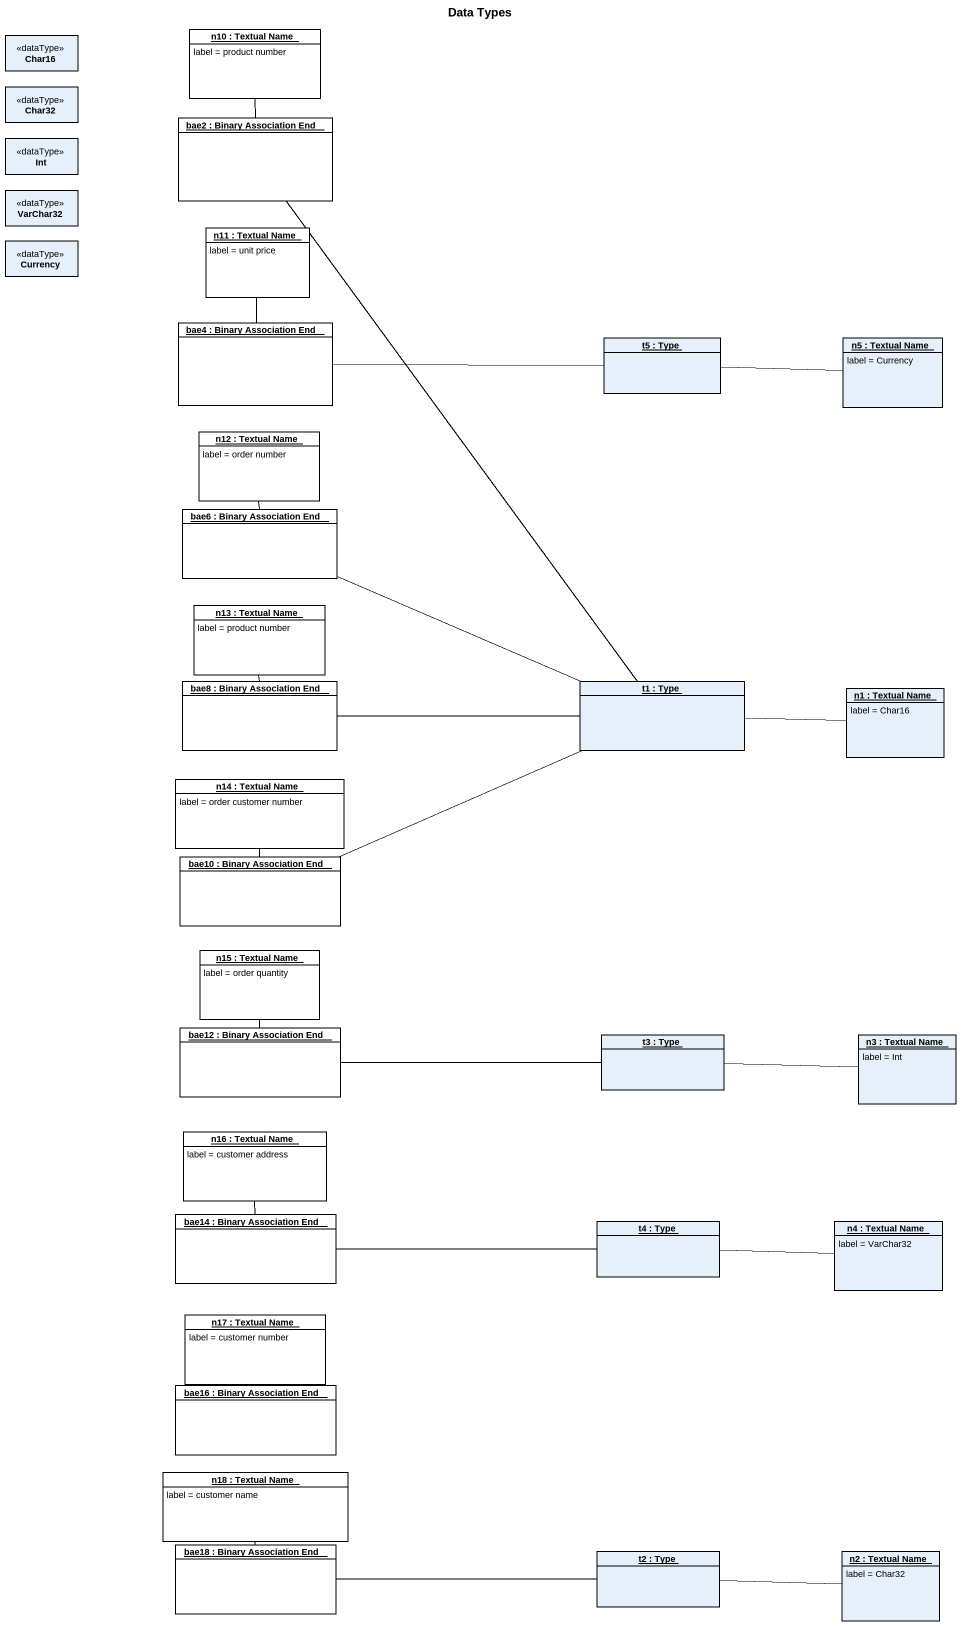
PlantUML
@startuml
title Data Types
hide circle
hide empty members
class Char16 <<dataType>>
object "n10 : Textual Name" as n10 #FFFFFF {
  label = product number
}
class Char32 <<dataType>>
class Int <<dataType>>
object "bae2 : Binary Association End" as bae2 #FFFFFF
class VarChar32 <<dataType>>
class Currency <<dataType>>
object "n11 : Textual Name" as n11 #FFFFFF {
  label = unit price
}
object "bae4 : Binary Association End" as bae4 #FFFFFF
object "t5 : Type" as t5
object "n5 : Textual Name" as n5 {
  label = Currency
}
object "n12 : Textual Name" as n12 #FFFFFF {
  label = order number
}
object "bae6 : Binary Association End" as bae6 #FFFFFF
object "n13 : Textual Name" as n13 #FFFFFF {
  label = product number
}
object "bae8 : Binary Association End" as bae8 #FFFFFF
object "t1 : Type" as t1
object "n1 : Textual Name" as n1 {
  label = Char16
}
object "n14 : Textual Name" as n14 #FFFFFF {
  label = order customer number
}
object "bae10 : Binary Association End" as bae10 #FFFFFF
object "n15 : Textual Name" as n15 #FFFFFF {
  label = order quantity
}
object "bae12 : Binary Association End" as bae12 #FFFFFF
object "t3 : Type" as t3
object "n3 : Textual Name" as n3 {
  label = Int
}
object "n16 : Textual Name" as n16 #FFFFFF {
  label = customer address
}
object "bae14 : Binary Association End" as bae14 #FFFFFF
object "t4 : Type" as t4
object "n4 : Textual Name" as n4 {
  label = VarChar32
}
object "n17 : Textual Name" as n17 #FFFFFF {
  label = customer number
}
object "bae16 : Binary Association End" as bae16 #FFFFFF
object "n18 : Textual Name" as n18 #FFFFFF {
  label = customer name
}
object "bae18 : Binary Association End" as bae18 #FFFFFF
object "t2 : Type" as t2
object "n2 : Textual Name" as n2 {
  label = Char32
}
n10 -- bae2
bae2 -- t1
n11 -- bae4
bae4 -right- t5
n5 -left- t5
bae6 -up- n12
bae6 -right- t1
bae8 -up- n13
bae8 -right- t1
n1 -left- t1
bae10 -right- t1
bae10 -up- n14
bae12 -up- n15
bae12 -right- t3
n3 -left- t3
bae14 -up- n16
bae14 -right- t4
n4 -left- t4
bae16 -up- n17
bae18 -up- n18
bae18 -right- t2
n2 -left- t2
@enduml
